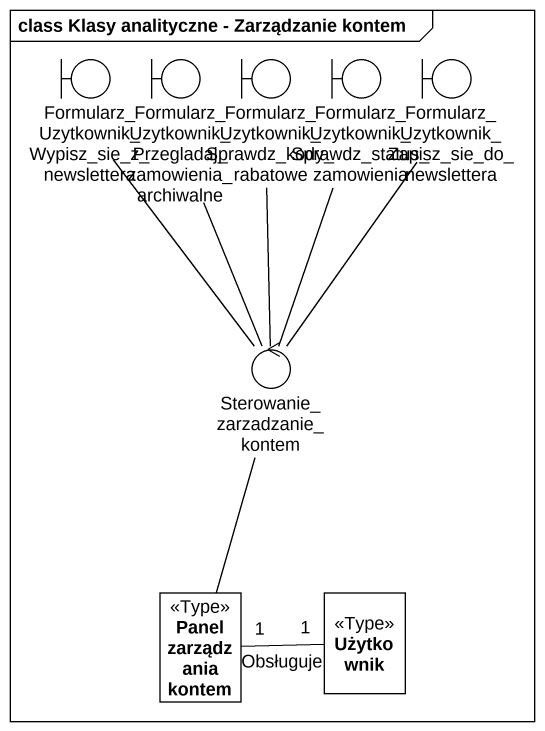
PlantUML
@startuml
mainframe class Klasy analityczne - Zarządzanie kontem
allowmixing
hide circle
hide empty members
boundary "Formularz_Uzytkownik_Wypisz_sie_z_newslettera" as Formularz_Uzytkownik_Wypisz
boundary "Formularz_Uzytkownik_Przegladaj_zamowienia_archiwalne" as Formularz_Uzytkownik
boundary "Formularz_Uzytkownik_Sprawdz_kody_rabatowe" as Formularz_Uzytkownik_2
boundary "Formularz_Uzytkownik_Sprawdz_status_zamowienia" as Formularz_Uzytkownik_3
boundary "Formularz_Uzytkownik_Zapisz_sie_do_newslettera" as Formularz_Uzytkownik_Zapisz
control "Sterowanie_zarzadzanie_kontem" as Sterowanie_zarzadzanie
class "Panel zarządzania kontem" as Panel_zarządzania_kontem <<Type>>
class Użytkownik <<Type>>
Sterowanie_zarzadzanie -up- Formularz_Uzytkownik_Wypisz
Sterowanie_zarzadzanie -up- Formularz_Uzytkownik
Sterowanie_zarzadzanie -up- Formularz_Uzytkownik_2
Sterowanie_zarzadzanie -up- Formularz_Uzytkownik_3
Sterowanie_zarzadzanie -up- Formularz_Uzytkownik_Zapisz
Panel_zarządzania_kontem -up- Sterowanie_zarzadzanie
Użytkownik "1" -left- "1" Panel_zarządzania_kontem : Obsługuje
@enduml
